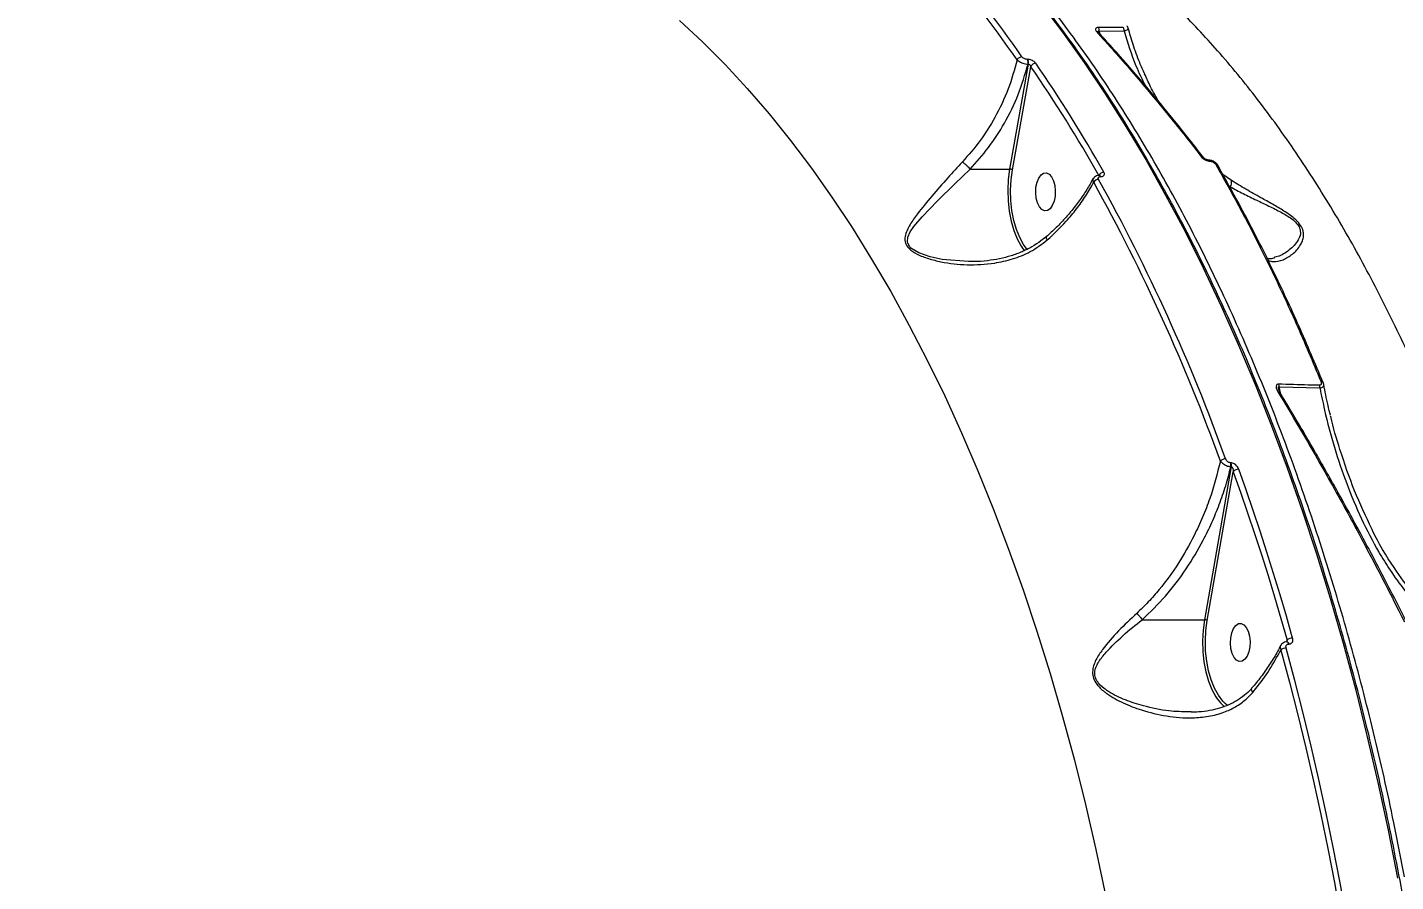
# Model space of a CAD drawing. Header units: millimetres. Extents: x -5238 to 5144, y -3542 to 5092.
# Drawn here: x 1656.8 to 1979.9, y 334.4 to 536.2 of the extents above; entities that cross this region are included whole.
import ezdxf

# ---------------------------------------------------------------- set-up
doc = ezdxf.new("R2010")
doc.units = ezdxf.units.MM
for name, color, linetype in [('DIKOM_ОБЪЕКТ', 7, 'Continuous'), ('DIKOM_РАЗМЕР_ЗОНА', 7, 'Continuous'), ('DIKOM_РАЗМЕР_ОБЪЕКТА', 7, 'Continuous')]:
    doc.layers.add(name, color=color, linetype=linetype)
doc.styles.add('style1', font='arial.ttf', dxfattribs={"width": 0.8})
doc.dimstyles.new('1-50', dxfattribs={"dimtxt": 300, "dimasz": 200, "dimexe": 100, "dimexo": 0, "dimgap": 100, "dimtad": 1, "dimtxsty": 'style1', "dimcen": 200, "dimclrd": 7, "dimclre": 7, "dimclrt": 7, "dimadec": 1, "dimazin": 2, "dimtfac": 1, "dimtmove": 0, "dimatfit": 2, "dimfxl": 0, "dimlwd": 25, "dimlwe": 18, "dimarcsym": 0})

# ---------------------------------------------------------------- blocks, each defined once
blk = doc.blocks.new('*D0')
at = {"layer": 'Defpoints', "color": 0, "transparency": 16777216}
for p in [(2469.51, 3229.24), (-4251.52, -643.28), (-419.57, -643.28)]:
    blk.add_point(p, dxfattribs=at)
at = {"layer": 'DIKOM_РАЗМЕР_ОБЪЕКТА', "color": 7, "lineweight": 18, "transparency": 16777216}
for p, q in [((2469.51, 3229.24), (-4351.52, 3229.24)), ((-419.57, -643.28), (-4351.52, -643.28))]:
    blk.add_line(p, q, dxfattribs=at)
at = {"layer": 'DIKOM_РАЗМЕР_ОБЪЕКТА', "color": 7, "lineweight": 25, "transparency": 16777216}
blk.add_line((-4251.52, 3029.24), (-4251.52, -443.28), dxfattribs=at)
at = {"layer": 'DIKOM_РАЗМЕР_ОБЪЕКТА', "color": 7, "transparency": 16777216}
for points in [[(-4284.86, 3029.24), (-4218.19, 3029.24), (-4251.52, 3229.24)], [(-4284.86, -443.28), (-4218.19, -443.28), (-4251.52, -643.28)]]:
    blk.add_solid(points, dxfattribs=at)
at = {"layer": 'DIKOM_РАЗМЕР_ОБЪЕКТА', "color": 7, "transparency": 16777216, "insert": (-4504.8, 1292.98), "char_height": 300, "attachment_point": 5, "rotation": 90, "style": 'style1'}
blk.add_mtext('3900', dxfattribs=at)
blk = doc.blocks.new('*D1')
at = {"layer": 'Defpoints', "color": 0, "transparency": 16777216}
for p in [(-4787.63, 5091.56), (3144.22, 5091.56), (-2554.16, -2403.28)]:
    blk.add_point(p, dxfattribs=at)
at = {"layer": 'DIKOM_РАЗМЕР_ЗОНА', "color": 7, "lineweight": 18, "transparency": 16777216}
for p, q in [((3144.22, 5091.56), (-4887.63, 5091.56)), ((-2554.16, -2403.28), (-4887.63, -2403.28))]:
    blk.add_line(p, q, dxfattribs=at)
at = {"layer": 'DIKOM_РАЗМЕР_ЗОНА', "color": 7, "lineweight": 25, "transparency": 16777216}
blk.add_line((-4787.63, -2203.28), (-4787.63, 4891.56), dxfattribs=at)
at = {"layer": 'DIKOM_РАЗМЕР_ЗОНА', "color": 7, "transparency": 16777216}
for points in [[(-4820.97, 4891.56), (-4754.3, 4891.56), (-4787.63, 5091.56)], [(-4820.97, -2203.28), (-4754.3, -2203.28), (-4787.63, -2403.28)]]:
    blk.add_solid(points, dxfattribs=at)
at = {"layer": 'DIKOM_РАЗМЕР_ЗОНА', "color": 7, "transparency": 16777216, "insert": (-5040.81, 1344.14), "char_height": 300, "attachment_point": 5, "rotation": 90, "style": 'style1'}
blk.add_mtext('7500', dxfattribs=at)
blk = doc.blocks.new('*D2')
at = {"layer": 'Defpoints', "color": 0, "transparency": 16777216}
for p in [(5144.22, 2720.02), (-4054.16, -903.28), (5144.22, -3441.88)]:
    blk.add_point(p, dxfattribs=at)
at = {"layer": 'DIKOM_РАЗМЕР_ЗОНА', "color": 7, "lineweight": 18, "transparency": 16777216}
for p, q in [((5144.22, 2720.02), (5144.22, -3541.88)), ((-4054.16, -903.28), (-4054.16, -3541.88))]:
    blk.add_line(p, q, dxfattribs=at)
at = {"layer": 'DIKOM_РАЗМЕР_ЗОНА', "color": 7, "lineweight": 25, "transparency": 16777216}
blk.add_line((-3854.16, -3441.88), (4944.22, -3441.88), dxfattribs=at)
at = {"layer": 'DIKOM_РАЗМЕР_ЗОНА', "color": 7, "transparency": 16777216}
for points in [[(-3854.16, -3408.54), (-3854.16, -3475.21), (-4054.16, -3441.88)], [(4944.22, -3408.54), (4944.22, -3475.21), (5144.22, -3441.88)]]:
    blk.add_solid(points, dxfattribs=at)
at = {"layer": 'DIKOM_РАЗМЕР_ЗОНА', "color": 7, "transparency": 16777216, "insert": (545.03, -3188.7), "char_height": 300, "attachment_point": 5, "style": 'style1'}
blk.add_mtext('9200', dxfattribs=at)
blk = doc.blocks.new('*D3')
at = {"layer": 'Defpoints', "color": 0, "transparency": 16777216}
for p in [(3889.93, 2956), (-2405.68, -161.05), (3889.93, -2949.28)]:
    blk.add_point(p, dxfattribs=at)
at = {"layer": 'DIKOM_РАЗМЕР_ОБЪЕКТА', "color": 7, "lineweight": 18, "transparency": 16777216}
for p, q in [((3889.93, 2956), (3889.93, -3049.28)), ((-2405.68, -161.05), (-2405.68, -3049.28))]:
    blk.add_line(p, q, dxfattribs=at)
at = {"layer": 'DIKOM_РАЗМЕР_ОБЪЕКТА', "color": 7, "lineweight": 25, "transparency": 16777216}
blk.add_line((-2205.68, -2949.28), (3689.93, -2949.28), dxfattribs=at)
at = {"layer": 'DIKOM_РАЗМЕР_ОБЪЕКТА', "color": 7, "transparency": 16777216}
for points in [[(-2205.68, -2915.95), (-2205.68, -2982.61), (-2405.68, -2949.28)], [(3689.93, -2915.95), (3689.93, -2982.61), (3889.93, -2949.28)]]:
    blk.add_solid(points, dxfattribs=at)
at = {"layer": 'DIKOM_РАЗМЕР_ОБЪЕКТА', "color": 7, "transparency": 16777216, "insert": (742.13, -2696.01), "char_height": 300, "attachment_point": 5, "style": 'style1'}
blk.add_mtext('6300', dxfattribs=at)

msp = doc.modelspace()

# ---------------------------------------------------------------- linework, layer by layer
at = {"layer": 'DIKOM_ОБЪЕКТ', "color": 7, "linetype": 'Continuous', "lineweight": 15}
for p, q in [((1909.925, 535.331), (1915.804, 535.364)), ((1910.093, 534.608), (1909.925, 535.331)), ((1893.162, 527.52), (1888.754, 502.718)), ((1889.426, 502.555), (1893.755, 526.908)), ((1892.982, 528.65), (1892.913, 528.65)), ((1893.094, 527.52), (1893.162, 527.52)), ((1879.422, 502.718), (1888.754, 502.718)), ((1909.953, 501.239), (1909.906, 501.239)), ((1910.253, 500.977), (1910.3, 500.977)), ((1941.151, 500.025), (1939.062, 501.478)), ((1940.556, 498.758), (1940.865, 498.541)), ((1891.767, 484.061), (1892.273, 483.393)), ((1951.353, 481.895), (1951.251, 481.869)), ((1952.409, 451.321), (1962.015, 451.027)), ((1952.81, 449.596), (1952.409, 451.321)), ((1941.019, 433.355), (1940.931, 433.355)), ((1941.086, 432.455), (1934.745, 396.301)), ((1935.417, 396.139), (1941.577, 431.26)), ((1940.998, 432.455), (1941.086, 432.455)), ((1920.036, 396.301), (1934.745, 396.301)), ((1954.275, 391.491), (1954.08, 391.046)), ((1954.241, 391.078), (1954.213, 391.078)), ((1954.666, 390.554), (1954.695, 390.554)), ((1940.224, 376.037), (1939.665, 376.506)), ((1931.656, 374.51), (1931.145, 374.534))]:
    msp.add_line(p, q, dxfattribs=at)
at = {"layer": 'DIKOM_ОБЪЕКТ', "color": 7, "linetype": 'Continuous', "lineweight": 15, "flags": 128}
for points in [[(1896.07, 541.884), (1901.265, 535.04), (1906.355, 527.906), (1911.337, 520.489), (1916.206, 512.794), (1920.957, 504.828), (1925.588, 496.598), (1930.094, 488.11), (1934.47, 479.372), (1938.715, 470.391), (1942.823, 461.175), (1946.792, 451.731), (1950.618, 442.067), (1954.299, 432.192), (1957.83, 422.114), (1961.208, 411.841), (1964.432, 401.382), (1967.499, 390.746), (1970.405, 379.941), (1973.148, 368.978), (1975.726, 357.864), (1978.137, 346.61), (1980.379, 335.224)], [(1810.802, 537.839), (1816.212, 532.799), (1821.541, 527.441), (1826.783, 521.77), (1831.934, 515.791), (1836.988, 509.51), (1841.941, 502.932), (1846.789, 496.064), (1851.527, 488.913), (1856.15, 481.484), (1860.654, 473.784), (1865.035, 465.822), (1869.289, 457.604), (1873.412, 449.138), (1877.4, 440.432), (1881.25, 431.493), (1884.957, 422.331), (1888.519, 412.953), (1891.931, 403.369), (1895.192, 393.588), (1898.297, 383.618), (1901.245, 373.468), (1904.031, 363.149), (1906.654, 352.669), (1909.112, 342.04), (1911.401, 331.269)], [(1879.043, 480.881), (1872.836, 481.397), (1870.011, 482), (1867.276, 482.945), (1865.44, 484.091), (1865.149, 484.394), (1864.67, 485.252), (1864.61, 485.516), (1864.702, 486.648), (1865.278, 487.913), (1866.134, 489.157), (1868.118, 491.477), (1871.719, 495.198), (1875.806, 499.236), (1879.419, 502.718), (1879.42, 502.719), (1879.42, 502.719)], [(1888.754, 502.718), (1888.428, 500.276), (1888.297, 497.766), (1888.365, 495.246), (1888.63, 492.776), (1889.086, 490.413), (1889.722, 488.213), (1890.523, 486.227), (1891.471, 484.501), (1891.767, 484.061)], [(1892.909, 483.732), (1892.061, 484.891), (1891.142, 486.565), (1890.365, 488.491), (1889.748, 490.624), (1889.306, 492.915), (1889.049, 495.31), (1888.983, 497.753), (1889.11, 500.187), (1889.426, 502.555)], [(1895.214, 499.616), (1895.622, 500.623), (1896.159, 501.366), (1896.783, 501.785), (1897.442, 501.845), (1898.083, 501.544), (1898.654, 500.903), (1899.109, 499.976), (1899.412, 498.838), (1899.537, 497.58), (1899.474, 496.305), (1899.229, 495.116), (1898.821, 494.109), (1898.284, 493.366), (1897.66, 492.947), (1897.001, 492.886), (1896.36, 493.188), (1895.789, 493.829), (1895.334, 494.756), (1895.031, 495.894), (1894.906, 497.152), (1894.969, 498.427), (1895.214, 499.616)], [(1952.097, 450.135), (1952.226, 450.151), (1952.34, 450.148), (1952.434, 450.127), (1952.507, 450.088), (1952.555, 450.033)], [(1941.577, 431.26), (1943.289, 426.443), (1944.965, 421.58), (1946.606, 416.672), (1948.212, 411.72), (1949.782, 406.725), (1951.316, 401.688), (1952.814, 396.61), (1954.275, 391.491)], [(1955.584, 391.97), (1954.12, 397.1), (1952.619, 402.191), (1951.081, 407.24), (1949.507, 412.247), (1947.897, 417.211), (1946.252, 422.13), (1944.572, 427.005), (1942.856, 431.833)], [(1934.745, 396.301), (1934.418, 393.858), (1934.288, 391.348), (1934.356, 388.828), (1934.621, 386.358), (1935.076, 383.996), (1935.712, 381.795), (1936.514, 379.809), (1937.462, 378.084), (1937.757, 377.643)], [(1939.665, 376.506), (1939.091, 377.093), (1938.051, 378.475), (1937.132, 380.148), (1936.355, 382.074), (1935.738, 384.208), (1935.296, 386.499), (1935.039, 388.894), (1934.974, 391.337), (1935.101, 393.771), (1935.417, 396.139)], [(1941.205, 393.198), (1941.613, 394.205), (1942.15, 394.948), (1942.773, 395.367), (1943.432, 395.428), (1944.073, 395.126), (1944.645, 394.485), (1945.1, 393.558), (1945.402, 392.42), (1945.527, 391.162), (1945.464, 389.887), (1945.219, 388.698), (1944.811, 387.691), (1944.274, 386.948), (1943.651, 386.529), (1942.992, 386.468), (1942.35, 386.77), (1941.779, 387.411), (1941.324, 388.338), (1941.022, 389.476), (1940.897, 390.734), (1940.96, 392.009), (1941.205, 393.198)], [(1952.78, 389.143), (1954.836, 381.521), (1956.81, 373.819), (1958.703, 366.04), (1960.513, 358.187), (1962.239, 350.263), (1963.881, 342.273), (1965.439, 334.218), (1966.911, 326.104)], [(1968.218, 326.403), (1966.742, 334.535), (1965.181, 342.607), (1963.535, 350.616), (1961.805, 358.557), (1959.991, 366.427), (1958.094, 374.223), (1956.116, 381.943), (1954.056, 389.581)], [(1937.757, 377.643), (1938.534, 376.659), (1939.475, 375.75)]]:
    msp.add_lwpolyline(points, dxfattribs=at)
at = {"layer": 'DIKOM_ОБЪЕКТ', "color": 7, "linetype": 'Continuous', "lineweight": 15}
for centre, radius, start, end in [((1689.399, 390.491), 245.278, 34.45523, 49.01533), ((1688.709, 390.052), 244.735, 34.45513, 49.01533), ((1909.401, 534.634), 0.514, 42.53227, 100.30219), ((1908.403, 535.407), 1.523, 357.134, 29.98083), ((1914.265, 535.415), 1.54, 358.09381, 30.66544), ((1891.705, 527.931), 1.33, 92.50261, 154.04506), ((1891.515, 527.847), 1.613, 348.29114, 29.86538), ((1891.584, 527.847), 1.612, 348.28335, 29.87316), ((1894.973, 526.385), 1.326, 92.31388, 156.76485), ((1611.611, 332.511), 342.63, 29.5036, 34.5668), ((1612.116, 332.856), 343.432, 29.50362, 34.56704), ((1934.196, 505.12), 0.479, 42.76464, 104.99555), ((1935.657, 504.495), 0.371, 17.33684, 79.52941), ((1888.77, 501.315), 1.404, 62.09265, 90.6205), ((1911.053, 500.577), 1.413, 91.61887, 151.60278), ((1909.858, 500.814), 0.427, 22.37369, 83.64796), ((1909.907, 500.816), 0.425, 22.28284, 84.52477), ((1937.502, 503.243), 0.585, 34.86515, 97.10444), ((1937.599, 503.363), 0.439, 357.37333, 29.30828), ((1909.819, 498.861), 1.437, 91.82501, 148.3686), ((1511.84, 279.587), 453.682, 19.8695, 29.01141), ((1512.136, 279.781), 454.69, 19.86953, 29.01136), ((1938.968, 499.676), 2.211, 329.12592, 9.08595), ((1962.331, 452.083), 0.546, 32.9965, 99.22512), ((1950.642, 451.421), 1.77, 356.77199, 17.68377), ((1960.224, 451.084), 1.792, 358.17016, 18.83251), ((1939.777, 432.569), 1.752, 90.60452, 136.09714), ((1939.216, 432.775), 1.81, 349.82629, 18.67783), ((1939.305, 432.775), 1.81, 349.82629, 18.67783), ((1942.862, 430.108), 1.726, 90.19091, 138.11305), ((1934.76, 394.883), 1.418, 62.4004, 90.62927), ((1954.072, 390.499), 0.597, 5.2804, 76.09136), ((1954.106, 390.502), 0.591, 5.04756, 77.39982), ((1955.574, 389.967), 2.002, 89.7075, 130.45041), ((1954.059, 387.496), 2.085, 90.09569, 127.83764)]:
    msp.add_arc(centre, radius, start, end, dxfattribs=at)
for points, knots in [([(1928.98, 662.216), (1929.225, 662.278), (1932.35, 663.066), (1938.952, 663.54), (1948.892, 663.555), (1959.597, 662.292), (1970.956, 659.882), (1982.744, 656.334), (1994.903, 651.701), (2007.379, 646.039), (2020.374, 639.257), (2033.864, 631.331), (2047.813, 622.26), (2061.916, 612.245), (2076.118, 601.343), (2090.368, 589.627), (2104.898, 576.907), (2119.667, 563.185), (2134.63, 548.485), (2148.829, 533.78), (2162.223, 519.246), (2174.793, 505.033), (2187.318, 490.295), (2199.762, 475.065), (2211.991, 459.508), (2223.947, 443.703), (2234.405, 429.384), (2240.844, 420.224), (2243.466, 416.494)], [0, 0, 0, 0, 0.0035461, 0.0451912, 0.0868043, 0.129626, 0.1724826, 0.2153046, 0.2569179, 0.2985632, 0.3401766, 0.3829987, 0.4258557, 0.4686776, 0.5102912, 0.5519366, 0.5935499, 0.636372, 0.6792288, 0.722051, 0.758268, 0.7945271, 0.8307861, 0.867389, 0.9039916, 0.9396728, 0.9754346, 1, 1, 1, 1]), ([(2243.963, 416.868), (2243.07, 418.152), (2239.974, 422.608), (2234.59, 430.143), (2227.83, 439.453), (2221.016, 448.627), (2214.169, 457.652), (2207.287, 466.528), (2200.368, 475.26), (2193.41, 483.851), (2186.41, 492.303), (2179.366, 500.619), (2172.277, 508.801), (2165.141, 516.851), (2157.954, 524.772), (2150.723, 532.556), (2143.473, 540.179), (2136.232, 547.608), (2129.021, 554.821), (2121.842, 561.817), (2114.694, 568.598), (2107.573, 575.168), (2100.477, 581.529), (2093.403, 587.683), (2086.351, 593.632), (2079.318, 599.377), (2072.302, 604.919), (2065.304, 610.257), (2058.341, 615.378), (2051.443, 620.259), (2044.634, 624.883), (2037.922, 629.244), (2031.303, 633.345), (2024.775, 637.189), (2018.335, 640.777), (2011.981, 644.11), (2005.712, 647.19), (1999.526, 650.016), (1993.421, 652.59), (1987.395, 654.91), (1981.462, 656.972), (1975.641, 658.769), (1969.957, 660.29), (1964.421, 661.534), (1959.031, 662.501), (1953.785, 663.191), (1948.682, 663.607), (1943.721, 663.747), (1938.895, 663.619), (1934.225, 663.188), (1931.015, 662.768), (1929.407, 662.413), (1929.261, 662.381)], [0, 0, 0, 0, 0.0084251, 0.0292333, 0.0500477, 0.0707635, 0.0913836, 0.1119317, 0.1324313, 0.1529057, 0.1733786, 0.1938685, 0.2143959, 0.2349841, 0.2556564, 0.2764361, 0.2972622, 0.3180169, 0.338669, 0.3592425, 0.3797608, 0.4002475, 0.4207261, 0.4412174, 0.4617397, 0.4823162, 0.5029702, 0.5237254, 0.5445648, 0.565375, 0.5860702, 0.6066809, 0.6272298, 0.647741, 0.6682376, 0.6887428, 0.7092723, 0.7298495, 0.7504969, 0.7712378, 0.7920825, 0.8129239, 0.8336672, 0.8543149, 0.8748886, 0.8954098, 0.9158997, 0.9363787, 0.9568671, 0.9773792, 0.9979349, 1, 1, 1, 1]), ([(1994.027, 191.949), (1994.02, 193.97), (1993.999, 199.829), (1993.841, 209.524), (1993.499, 221.023), (1992.992, 232.499), (1992.324, 243.944), (1991.494, 255.349), (1990.503, 266.706), (1989.352, 278.006), (1988.041, 289.241), (1986.572, 300.401), (1984.946, 311.48), (1983.164, 322.468), (1981.227, 333.357), (1979.136, 344.139), (1976.894, 354.806), (1974.502, 365.35), (1971.962, 375.763), (1969.275, 386.038), (1966.444, 396.165), (1963.47, 406.139), (1960.357, 415.951), (1957.105, 425.594), (1953.718, 435.061), (1950.199, 444.345), (1946.549, 453.438), (1942.771, 462.334), (1938.869, 471.026), (1934.845, 479.508), (1930.702, 487.773), (1926.443, 495.815), (1922.072, 503.628), (1917.591, 511.206), (1913.004, 518.544), (1908.314, 525.635), (1903.525, 532.474), (1898.641, 539.057), (1893.664, 545.378), (1888.599, 551.432), (1883.45, 557.215), (1878.22, 562.722), (1872.913, 567.95), (1867.533, 572.893), (1862.085, 577.549), (1856.573, 581.913), (1851, 585.983), (1845.37, 589.754), (1839.69, 593.228), (1833.961, 596.382), (1829.276, 598.751), (1826.489, 599.956), (1825.64, 600.323)], [0, 0, 0, 0, 0.0107474, 0.0311662, 0.0515854, 0.0720045, 0.0924238, 0.1128431, 0.1332627, 0.1536823, 0.1741021, 0.1945222, 0.2149424, 0.235363, 0.2557837, 0.2762049, 0.2966264, 0.3170482, 0.3374704, 0.3578932, 0.3783163, 0.3987397, 0.4191639, 0.4395884, 0.4600136, 0.4804391, 0.5008653, 0.5212924, 0.5417199, 0.5621478, 0.5825765, 0.6030056, 0.6234354, 0.6438659, 0.6642964, 0.6847274, 0.7051589, 0.7255903, 0.7460215, 0.7664524, 0.7868828, 0.8073123, 0.8277406, 0.8481671, 0.8685915, 0.8890133, 0.9094319, 0.9298468, 0.9502573, 0.9706631, 0.9910633, 1, 1, 1, 1]), ([(1982.033, 335.539), (1981.2, 339.822), (1978.954, 351.362), (1974.784, 369.771), (1969.388, 390.566), (1963.343, 410.939), (1956.652, 430.807), (1949.321, 450.085), (1941.512, 468.351), (1933.262, 485.564), (1924.62, 501.709), (1915.444, 517.051), (1905.742, 531.498), (1895.538, 544.979), (1885.055, 557.195), (1874.337, 568.138), (1863.428, 577.812), (1852.157, 586.419), (1840.528, 593.71), (1832.173, 598.326), (1827.701, 600.092), (1827.262, 600.265)], [0, 0, 0, 0, 0.0329057, 0.0886478, 0.1444328, 0.200175, 0.2575363, 0.3149439, 0.3723054, 0.4280473, 0.4838323, 0.5395744, 0.5969356, 0.6543438, 0.7117048, 0.7674462, 0.8232306, 0.8789721, 0.9363325, 0.9937398, 1, 1, 1, 1]), ([(1877.788, 595.855), (1878.869, 596.36), (1882.187, 597.909), (1888.432, 599.432), (1896.43, 600.52), (1905.118, 600.586), (1914.451, 599.656), (1924.428, 597.69), (1935.053, 594.669), (1946.316, 590.554), (1958.253, 585.296), (1970.699, 578.941), (1983.348, 571.651), (1996.073, 563.547), (2008.803, 554.733), (2021.887, 544.975), (2035.293, 534.268), (2048.975, 522.626), (2062.549, 510.38), (2075.964, 497.606), (2089.177, 484.384), (2102.481, 470.428), (2115.828, 455.744), (2129.193, 440.405), (2137.966, 429.752), (2142.35, 424.428)], [0, 0, 0, 0, 0.0209045, 0.0641637, 0.1074556, 0.1507143, 0.1952215, 0.2397647, 0.2842717, 0.3303885, 0.3765055, 0.4232847, 0.4700641, 0.5140002, 0.5579708, 0.6019074, 0.6471239, 0.6923774, 0.7375949, 0.7807363, 0.8239091, 0.8670507, 0.911356, 0.9556947, 1, 1, 1, 1]), ([(2009.958, 383.431), (2008.396, 388.985), (2005.274, 400.092), (2000.049, 416.18), (1994.431, 431.806), (1988.179, 447.412), (1981.282, 462.84), (1973.709, 477.952), (1965.629, 492.336), (1957.044, 505.902), (1947.968, 518.578), (1938.694, 529.959), (1929.272, 540.067), (1919.749, 548.944), (1909.869, 556.875), (1899.63, 563.667), (1891.707, 568.225), (1887.183, 570.106), (1886.246, 570.496)], [0, 0, 0, 0, 0.0603084, 0.1206169, 0.1815257, 0.2424342, 0.3097678, 0.3771529, 0.4444855, 0.5138028, 0.5831775, 0.6524938, 0.7177087, 0.7829726, 0.8481869, 0.9152831, 0.9824338, 1, 1, 1, 1]), ([(1916.744, 536.047), (1916.699, 536.179), (1916.635, 536.367), (1916.508, 536.514), (1916.47, 536.559)], [0, 0, 0, 0, 0.6984642, 1, 1, 1, 1]), ([(1909.723, 536.169), (1909.605, 536.162), (1909.371, 536.149), (1909.13, 536.03), (1909.005, 535.851), (1909.005, 535.616), (1909.116, 535.369), (1909.253, 535.206), (1909.309, 535.139)], [0, 0, 0, 0, 0.1643574, 0.3291619, 0.4897487, 0.6615993, 0.8613868, 1, 1, 1, 1]), ([(1909.309, 535.139), (1909.654, 534.76), (1911.383, 532.863), (1915.868, 527.84), (1922.731, 519.819), (1929.247, 511.789), (1933.009, 506.95), (1934.072, 505.582)], [0, 0, 0, 0, 0.0413716, 0.2068699, 0.5381495, 0.8694302, 1, 1, 1, 1]), ([(1909.72, 535.024), (1909.719, 535.026), (1909.699, 535.09), (1909.691, 535.18), (1909.701, 535.276), (1909.722, 535.327), (1909.754, 535.358), (1909.802, 535.37), (1909.861, 535.361), (1909.903, 535.342), (1909.925, 535.331)], [0, 0, 0, 0, 0.009989, 0.3223876, 0.4670429, 0.559159, 0.6668595, 0.7684041, 0.8781144, 1, 1, 1, 1]), ([(1909.774, 534.992), (1909.762, 535.004), (1909.716, 535.049), (1909.699, 535.086), (1909.703, 535.076), (1909.704, 535.074)], [0, 0, 0, 0, 0.2140135, 0.8408256, 1, 1, 1, 1]), ([(1915.59, 536.201), (1915.004, 536.192), (1913.048, 536.165), (1911.092, 536.167), (1909.723, 536.169)], [0, 0, 0, 0, 0.2996273, 1, 1, 1, 1]), ([(1934.543, 505.428), (1932.896, 507.547), (1929.296, 512.177), (1923.697, 519.038), (1917.767, 526.029), (1913.122, 531.334), (1910.447, 534.226), (1909.764, 534.965)], [0, 0, 0, 0, 0.2021164, 0.4418236, 0.6805674, 0.9184117, 1, 1, 1, 1]), ([(1915.804, 535.364), (1915.979, 535.405), (1916.328, 535.487), (1916.649, 535.687), (1916.788, 535.878), (1916.739, 535.995), (1916.723, 536.033)], [0, 0, 0, 0, 0.2869377, 0.5740137, 0.8590939, 1, 1, 1, 1]), ([(1915.804, 535.364), (1916.635, 532.57), (1917.973, 528.068), (1920.038, 523.95), (1920.821, 522.387)], [0, 0, 0, 0, 0.6205099, 1, 1, 1, 1]), ([(1920.658, 525.157), (1920.254, 526.06), (1919.232, 528.34), (1917.916, 531.975), (1917.121, 534.744), (1916.748, 536.041)], [0, 0, 0, 0, 0.2584388, 0.6525974, 1, 1, 1, 1]), ([(1890.51, 528.513), (1889.876, 526.212), (1888.59, 521.544), (1885.521, 515.146), (1881.879, 509.327), (1879.038, 506.08), (1877.6, 504.437)], [0, 0, 0, 0, 0.2625656, 0.5326653, 0.7636481, 1, 1, 1, 1]), ([(1879.422, 502.718), (1880.908, 504.383), (1883.917, 507.751), (1887.733, 513.7), (1891.006, 520.318), (1892.392, 525.097), (1893.094, 527.52)], [0, 0, 0, 0, 0.2328915, 0.4712974, 0.7319725, 1, 1, 1, 1]), ([(1890.51, 528.513), (1890.603, 528.431), (1890.811, 528.246), (1891.294, 527.976), (1891.887, 527.74), (1892.52, 527.571), (1892.902, 527.537), (1893.094, 527.52)], [0, 0, 0, 0, 0.170042, 0.3807999, 0.5867088, 0.7931203, 1, 1, 1, 1]), ([(1892.913, 528.65), (1892.817, 528.656), (1892.624, 528.669), (1892.31, 528.767), (1892.019, 528.913), (1891.787, 529.085), (1891.691, 529.206), (1891.647, 529.26)], [0, 0, 0, 0, 0.2039639, 0.4080341, 0.6135285, 0.8265677, 1, 1, 1, 1]), ([(1894.919, 527.71), (1894.853, 527.793), (1894.703, 527.981), (1894.345, 528.247), (1893.899, 528.47), (1893.421, 528.621), (1893.128, 528.64), (1892.982, 528.65)], [0, 0, 0, 0, 0.174181, 0.3896021, 0.5958074, 0.7978485, 1, 1, 1, 1]), ([(1893.162, 527.52), (1893.202, 527.515), (1893.251, 527.51), (1893.351, 527.471), (1893.464, 527.398), (1893.598, 527.251), (1893.699, 527.081), (1893.737, 526.962), (1893.755, 526.908)], [0, 0, 0, 0, 0.144592, 0.1755767, 0.3626073, 0.57105, 0.8047425, 1, 1, 1, 1]), ([(1924.047, 518.562), (1923.351, 519.752), (1922.096, 521.899), (1921.083, 524.203), (1920.632, 525.229)], [0, 0, 0, 0, 0.554601, 1, 1, 1, 1]), ([(1877.6, 504.437), (1876.432, 503.173), (1873.886, 500.417), (1870.301, 496.284), (1867.318, 492.659), (1865.437, 490.015), (1864.468, 488.246), (1863.995, 486.9), (1863.958, 485.55), (1864.439, 484.564), (1865.371, 483.546), (1866.977, 482.514), (1869.596, 481.525), (1873.551, 480.544), (1878.796, 479.979), (1884.516, 480.291), (1889.498, 481.428), (1893.812, 483.103), (1896.328, 484.999), (1897.636, 485.984)], [0, 0, 0, 0, 0.0790191, 0.172179, 0.268059, 0.3287288, 0.3610575, 0.3938989, 0.4223311, 0.451318, 0.459943, 0.4989923, 0.5446044, 0.5914339, 0.6876186, 0.7865799, 0.8546768, 0.9244451, 1, 1, 1, 1]), ([(1877.6, 504.437), (1877.648, 504.4), (1877.787, 504.293), (1878.095, 504.036), (1878.532, 503.64), (1879.023, 503.158), (1879.288, 502.865), (1879.42, 502.719)], [0, 0, 0, 0, 0.0873187, 0.2536137, 0.5024242, 0.7512252, 1, 1, 1, 1]), ([(1934.072, 505.582), (1934.191, 505.451), (1934.429, 505.191), (1934.95, 504.874), (1935.503, 504.658), (1935.853, 504.622), (1936.011, 504.606)], [0, 0, 0, 0, 0.259164, 0.5177029, 0.7811972, 1, 1, 1, 1]), ([(1935.726, 504.86), (1935.681, 504.863), (1935.586, 504.869), (1935.381, 504.917), (1935.129, 505.01), (1934.864, 505.157), (1934.666, 505.31), (1934.565, 505.418), (1934.548, 505.444), (1934.547, 505.445)], [0, 0, 0, 0, 0.1175106, 0.2490365, 0.4263508, 0.6361994, 0.8346939, 0.9928234, 1, 1, 1, 1]), ([(1937.97, 503.572), (1937.953, 503.61), (1937.854, 503.828), (1937.492, 504.185), (1936.865, 504.598), (1936.218, 504.846), (1935.836, 504.833), (1935.732, 504.83)], [0, 0, 0, 0, 0.0477979, 0.280055, 0.5662972, 0.8808708, 1, 1, 1, 1]), ([(1936.011, 504.606), (1936.054, 504.603), (1936.226, 504.592), (1936.549, 504.508), (1936.924, 504.325), (1937.241, 504.089), (1937.366, 503.913), (1937.429, 503.824)], [0, 0, 0, 0, 0.0798523, 0.3181409, 0.5556119, 0.7774032, 1, 1, 1, 1]), ([(1879.42, 502.719), (1879.42, 502.719), (1879.421, 502.719), (1879.421, 502.718), (1879.422, 502.718), (1879.422, 502.718)], [0, 0, 0, 0, 0.3884985, 0.9010014, 1, 1, 1, 1]), ([(1909.906, 501.238), (1909.906, 501.238), (1909.687, 501.257), (1909.285, 501.165), (1908.782, 500.892), (1908.593, 500.6), (1908.505, 500.464)], [0, 0, 0, 0, 0.0004232, 0.3882748, 0.7151435, 1, 1, 1, 1]), ([(1909.774, 500.298), (1909.74, 500.374), (1909.674, 500.526), (1909.708, 500.73), (1909.839, 500.883), (1910.035, 500.965), (1910.191, 500.973), (1910.253, 500.977)], [0, 0, 0, 0, 0.2143292, 0.4284128, 0.6429035, 0.8576801, 1, 1, 1, 1]), ([(1910.034, 501.246), (1910.032, 501.244), (1910.028, 501.241), (1909.971, 501.241), (1909.949, 501.24)], [0, 0, 0, 0, 0.6169137, 1, 1, 1, 1]), ([(1910.3, 500.977), (1910.392, 500.982), (1910.624, 500.994), (1910.917, 501.116), (1911.114, 501.345), (1911.164, 501.649), (1911.064, 501.876), (1911.013, 501.99)], [0, 0, 0, 0, 0.1407885, 0.3553317, 0.5700482, 0.784968, 1, 1, 1, 1]), ([(1937.429, 503.824), (1939.645, 499.866), (1944.075, 491.948), (1950.399, 479.365), (1956.501, 466.318), (1960.329, 457.187), (1962.243, 452.621)], [0, 0, 0, 0, 0.2491206, 0.4982427, 0.7491213, 1, 1, 1, 1]), ([(1962.806, 452.209), (1960.91, 456.737), (1957.116, 465.792), (1951.043, 478.796), (1944.718, 491.398), (1940.265, 499.361), (1938.038, 503.343)], [0, 0, 0, 0, 0.249121, 0.498242, 0.7491208, 1, 1, 1, 1]), ([(1908.424, 500.47), (1908.207, 500.048), (1907.535, 498.737), (1906.131, 496.548), (1904.24, 493.928), (1902.1, 491.368), (1899.83, 488.949), (1898.183, 487.448), (1897.396, 486.73)], [0, 0, 0, 0, 0.0879374, 0.2727357, 0.4583601, 0.6443455, 0.8300243, 1, 1, 1, 1]), ([(1897.636, 485.984), (1899.173, 487.431), (1901.678, 489.787), (1904.595, 493.329), (1906.806, 496.412), (1907.992, 498.535), (1908.596, 499.615)], [0, 0, 0, 0, 0.3422193, 0.5572641, 0.7746023, 1, 1, 1, 1]), ([(1908.483, 500.433), (1908.483, 500.433), (1908.394, 500.332), (1908.407, 500.056), (1908.533, 499.762), (1908.596, 499.615)], [0, 0, 0, 0, 0.0008882, 0.5002585, 1, 1, 1, 1]), ([(1940.865, 498.541), (1941.863, 498.012), (1943.869, 496.95), (1946.939, 495.461), (1949.971, 494.014), (1952.798, 492.611), (1955.116, 491.241), (1956.616, 489.913), (1957.387, 488.652), (1957.492, 487.27), (1956.941, 485.905), (1955.975, 484.64), (1954.346, 483.235), (1952.775, 482.207), (1951.582, 481.945), (1951.353, 481.895)], [0, 0, 0, 0, 0.0927243, 0.186311, 0.2674104, 0.3497307, 0.4230806, 0.4661395, 0.5090855, 0.5641872, 0.6376083, 0.7172473, 0.7970035, 0.9610093, 1, 1, 1, 1]), ([(1949.796, 481.113), (1950.204, 481.005), (1951.402, 480.687), (1953.36, 481.236), (1955.603, 482.519), (1957.165, 484.198), (1957.944, 485.786), (1958.228, 486.967), (1958.114, 488.305), (1957.342, 489.759), (1955.811, 491.308), (1953.54, 492.866), (1950.832, 494.438), (1947.793, 496.124), (1944.495, 497.967), (1942.271, 499.336), (1941.151, 500.025)], [0, 0, 0, 0, 0.0612784, 0.1804058, 0.302714, 0.4275016, 0.4720041, 0.5170679, 0.5665484, 0.6072748, 0.6480577, 0.7083687, 0.769933, 0.8328557, 0.9158425, 1, 1, 1, 1]), ([(1897.347, 486.786), (1896.944, 486.437), (1895.905, 485.537), (1894.003, 484.336), (1891.662, 483.149), (1889.1, 482.196), (1886.357, 481.499), (1883.41, 481.048), (1880.955, 480.841), (1879.466, 480.888), (1879.047, 480.901)], [0, 0, 0, 0, 0.0812372, 0.209081, 0.3436552, 0.4836239, 0.6272524, 0.7747756, 0.9366276, 1, 1, 1, 1]), ([(1897.421, 486.702), (1897.399, 486.669), (1897.35, 486.596), (1897.441, 486.339), (1897.559, 486.113), (1897.62, 486.01), (1897.636, 485.984)], [0, 0, 0, 0, 0.323568, 0.7211012, 0.9288099, 1, 1, 1, 1]), ([(1951.348, 481.796), (1951.281, 481.767), (1950.821, 481.566), (1950.24, 481.478), (1949.713, 481.545), (1949.569, 481.563)], [0, 0, 0, 0, 0.1104373, 0.7570676, 1, 1, 1, 1]), ([(1879.39, 480.879), (1879.333, 480.872), (1879.218, 480.859), (1879.102, 480.874), (1879.043, 480.881)], [0, 0, 0, 0, 0.4864902, 1, 1, 1, 1]), ([(1962.243, 452.621), (1962.289, 452.485), (1962.371, 452.246), (1962.353, 451.953), (1962.254, 451.775), (1962.108, 451.676), (1961.982, 451.667), (1961.92, 451.662)], [0, 0, 0, 0, 0.3196552, 0.5618748, 0.7279765, 0.864026, 1, 1, 1, 1]), ([(1952.328, 451.958), (1952.236, 451.955), (1952.05, 451.948), (1951.847, 451.827), (1951.704, 451.614), (1951.655, 451.238), (1951.781, 450.713), (1951.994, 450.324), (1952.097, 450.135)], [0, 0, 0, 0, 0.1098955, 0.2200589, 0.3257427, 0.492539, 0.7536964, 1, 1, 1, 1]), ([(1952.097, 450.135), (1952.409, 449.619), (1953.969, 447.039), (1958.001, 440.265), (1964.111, 429.633), (1972.596, 414.234), (1978.443, 402.777), (1981.988, 395.83)], [0, 0, 0, 0, 0.0299902, 0.1499524, 0.3900721, 0.6301908, 1, 1, 1, 1]), ([(1952.311, 450.588), (1952.287, 450.684), (1952.238, 450.876), (1952.215, 451.115), (1952.235, 451.267), (1952.268, 451.326), (1952.293, 451.343), (1952.32, 451.351), (1952.358, 451.349), (1952.39, 451.331), (1952.409, 451.321)], [0, 0, 0, 0, 0.3048886, 0.6111504, 0.7585282, 0.8094965, 0.8611486, 0.8755904, 0.9261721, 1, 1, 1, 1]), ([(1952.568, 450.038), (1952.535, 450.084), (1952.417, 450.248), (1952.335, 450.462), (1952.31, 450.57), (1952.304, 450.598)], [0, 0, 0, 0, 0.2249587, 0.8006819, 1, 1, 1, 1]), ([(1961.92, 451.662), (1961.334, 451.672), (1958.405, 451.723), (1955.207, 451.828), (1952.597, 451.946), (1952.328, 451.958)], [0, 0, 0, 0, 0.1831655, 0.9158862, 1, 1, 1, 1]), ([(1982.456, 395.799), (1981.192, 398.314), (1978.264, 404.143), (1973.555, 413.117), (1968.348, 422.752), (1963.035, 432.241), (1957.773, 441.357), (1954.244, 447.217), (1952.55, 450.03)], [0, 0, 0, 0, 0.1330768, 0.3084075, 0.4840308, 0.6601373, 0.836917, 1, 1, 1, 1]), ([(1962.015, 451.027), (1962.175, 451.057), (1962.495, 451.118), (1962.806, 451.334), (1962.965, 451.594), (1962.936, 451.79), (1962.923, 451.879)], [0, 0, 0, 0, 0.2573912, 0.5146075, 0.7771038, 1, 1, 1, 1]), ([(1962.015, 451.027), (1962.373, 449.287), (1963.345, 444.564), (1965.376, 436.983), (1968.262, 428.386), (1971.749, 420.09), (1975.261, 413.329), (1978.715, 407.733), (1981.961, 403.193), (1985.767, 398.786), (1989.146, 395.625), (1991.285, 394.048), (1991.91, 393.587)], [0, 0, 0, 0, 0.0783342, 0.2125918, 0.3472663, 0.4817927, 0.6158494, 0.6916662, 0.7820711, 0.8726184, 0.9628122, 1, 1, 1, 1]), ([(1962.921, 451.889), (1962.905, 452.004), (1962.881, 452.174), (1962.8, 452.326), (1962.774, 452.375)], [0, 0, 0, 0, 0.6823423, 1, 1, 1, 1]), ([(1964.534, 444.584), (1964.332, 445.356), (1963.703, 447.759), (1963.235, 450.212), (1962.917, 451.878)], [0, 0, 0, 0, 0.3209014, 1, 1, 1, 1]), ([(1974.293, 417.766), (1972.882, 420.729), (1970.003, 426.78), (1966.96, 435.748), (1965.148, 441.699), (1964.549, 444.395), (1964.536, 444.45)], [0, 0, 0, 0, 0.348564, 0.7118752, 0.9941518, 1, 1, 1, 1]), ([(1938.514, 433.784), (1937.769, 430.819), (1936.642, 426.338), (1934.358, 420.496), (1931.977, 415.32), (1928.676, 409.503), (1924.918, 404.336), (1921.54, 400.471), (1919.681, 398.693), (1918.752, 397.804)], [0, 0, 0, 0, 0.2227152, 0.3367334, 0.4507476, 0.6310035, 0.8132763, 0.9066451, 1, 1, 1, 1]), ([(1938.514, 433.784), (1938.532, 433.758), (1938.654, 433.584), (1938.948, 433.282), (1939.448, 432.933), (1939.969, 432.679), (1940.501, 432.504), (1940.831, 432.472), (1940.998, 432.455)], [0, 0, 0, 0, 0.0391562, 0.2683458, 0.4664253, 0.6436438, 0.8199531, 1, 1, 1, 1]), ([(1940.931, 433.355), (1940.847, 433.363), (1940.68, 433.379), (1940.419, 433.501), (1940.171, 433.687), (1939.942, 433.946), (1939.816, 434.17), (1939.766, 434.301), (1939.758, 434.321)], [0, 0, 0, 0, 0.1673365, 0.3344922, 0.509172, 0.7131168, 0.9577594, 1, 1, 1, 1]), ([(1942.856, 431.833), (1942.846, 431.862), (1942.768, 432.068), (1942.568, 432.424), (1942.202, 432.835), (1941.812, 433.125), (1941.407, 433.317), (1941.149, 433.342), (1941.019, 433.355)], [0, 0, 0, 0, 0.0392292, 0.2872254, 0.495184, 0.6710096, 0.8353089, 1, 1, 1, 1]), ([(1920.033, 396.302), (1921.92, 398.109), (1925.742, 401.77), (1930.524, 408.178), (1934.047, 414.088), (1936.536, 419.216), (1938.31, 423.531), (1939.835, 427.949), (1940.61, 430.953), (1940.998, 432.455)], [0, 0, 0, 0, 0.1852054, 0.3752204, 0.5580255, 0.6672716, 0.7765214, 0.8882588, 1, 1, 1, 1]), ([(1941.086, 432.455), (1941.109, 432.452), (1941.153, 432.447), (1941.241, 432.389), (1941.343, 432.258), (1941.445, 432.03), (1941.531, 431.711), (1941.567, 431.443), (1941.576, 431.282), (1941.577, 431.26)], [0, 0, 0, 0, 0.0552446, 0.1098051, 0.243713, 0.417587, 0.651805, 0.9518541, 1, 1, 1, 1]), ([(1992.286, 394.605), (1991.315, 395.358), (1988.382, 397.634), (1984.023, 402.271), (1979.059, 409.159), (1975.815, 414.385), (1974.352, 417.634), (1974.293, 417.766)], [0, 0, 0, 0, 0.1285522, 0.3884821, 0.6488177, 0.9857365, 1, 1, 1, 1]), ([(1918.752, 397.804), (1917.3, 396.433), (1914.359, 393.654), (1911.143, 390.018), (1909.296, 387.238), (1908.534, 385.442), (1908.255, 383.987), (1908.481, 382.461), (1909.41, 380.795), (1910.624, 379.657), (1912.694, 378.115), (1915.593, 376.548), (1920.338, 374.732), (1925.851, 373.402), (1931.206, 372.984), (1935.76, 373.402), (1939.178, 374.285), (1942.164, 375.677), (1944.454, 377.276), (1945.672, 378.594), (1946.182, 379.146)], [0, 0, 0, 0, 0.0952087, 0.1929558, 0.2447988, 0.2710694, 0.2981704, 0.3242904, 0.3503881, 0.3910754, 0.4019426, 0.4719641, 0.5438095, 0.6393962, 0.737851, 0.7988546, 0.8613636, 0.9113744, 0.9628373, 1, 1, 1, 1]), ([(1918.752, 397.804), (1918.801, 397.757), (1918.96, 397.602), (1919.276, 397.267), (1919.686, 396.788), (1919.917, 396.464), (1920.033, 396.302)], [0, 0, 0, 0, 0.107459, 0.3494466, 0.674698, 1, 1, 1, 1]), ([(1931.145, 374.534), (1929.553, 374.561), (1925.93, 374.624), (1920.865, 375.75), (1916.061, 377.259), (1913.156, 378.654), (1911.063, 380.028), (1909.868, 381.013), (1908.956, 382.515), (1908.796, 383.846), (1909.103, 385.062), (1909.512, 385.872), (1910.248, 387.087), (1912.028, 389.275), (1915.417, 392.56), (1918.496, 395.054), (1920.036, 396.301)], [0, 0, 0, 0, 0.1084066, 0.2467393, 0.346658, 0.4462007, 0.461079, 0.515506, 0.5491804, 0.5827238, 0.6148768, 0.6472394, 0.6541122, 0.726062, 0.8629808, 1, 1, 1, 1]), ([(1920.036, 396.301), (1920.035, 396.301), (1920.034, 396.301), (1920.034, 396.301), (1920.033, 396.302), (1920.033, 396.302)], [0, 0, 0, 0, 0.4004658, 0.7629577, 1, 1, 1, 1]), ([(1954.215, 391.064), (1954.033, 391.054), (1953.645, 391.033), (1953.14, 390.721), (1952.825, 390.411), (1952.76, 390.204), (1952.756, 390.192)], [0, 0, 0, 0, 0.2979819, 0.6339872, 0.9792262, 1, 1, 1, 1]), ([(1954.275, 391.491), (1954.272, 391.401), (1954.266, 391.238), (1954.208, 391.089), (1954.183, 391.023)], [0, 0, 0, 0, 0.5543556, 1, 1, 1, 1]), ([(1954.247, 391.075), (1954.251, 391.076), (1954.259, 391.079), (1954.244, 391.08), (1954.237, 391.08)], [0, 0, 0, 0, 0.5378829, 1, 1, 1, 1]), ([(1954.695, 390.554), (1954.758, 390.557), (1954.967, 390.567), (1955.284, 390.704), (1955.555, 391.022), (1955.678, 391.466), (1955.616, 391.802), (1955.584, 391.97)], [0, 0, 0, 0, 0.0931171, 0.3039235, 0.530215, 0.7651696, 1, 1, 1, 1]), ([(1952.739, 390.194), (1952.692, 390.094), (1952.198, 389.04), (1951.012, 387.034), (1949.162, 384.208), (1947.444, 381.893), (1946.277, 380.556), (1945.896, 380.118)], [0, 0, 0, 0, 0.0293465, 0.3075732, 0.5862015, 0.8646821, 1, 1, 1, 1]), ([(1946.182, 379.146), (1946.407, 379.419), (1947.816, 381.135), (1950.234, 384.445), (1951.92, 387.556), (1952.78, 389.143)], [0, 0, 0, 0, 0.0849888, 0.5334691, 1, 1, 1, 1]), ([(1952.751, 390.19), (1952.697, 390.035), (1952.589, 389.722), (1952.716, 389.337), (1952.78, 389.143)], [0, 0, 0, 0, 0.4971121, 1, 1, 1, 1]), ([(1954.056, 389.581), (1954.035, 389.696), (1953.993, 389.925), (1954.078, 390.229), (1954.263, 390.449), (1954.481, 390.544), (1954.624, 390.551), (1954.666, 390.554)], [0, 0, 0, 0, 0.2336267, 0.4673451, 0.6955213, 0.908724, 1, 1, 1, 1]), ([(1945.906, 380.126), (1945.833, 380.032), (1945.336, 379.391), (1944.198, 378.406), (1942.48, 377.172), (1940.511, 376.158), (1938.333, 375.357), (1935.951, 374.807), (1933.705, 374.482), (1932.241, 374.455), (1931.644, 374.444)], [0, 0, 0, 0, 0.0225658, 0.1535371, 0.2887932, 0.4312198, 0.5792831, 0.732165, 0.8907818, 1, 1, 1, 1]), ([(1946.182, 379.146), (1946.168, 379.166), (1946.056, 379.328), (1945.898, 379.623), (1945.82, 379.945), (1945.904, 380.053), (1945.94, 380.1)], [0, 0, 0, 0, 0.0465783, 0.3762842, 0.7311154, 1, 1, 1, 1])]:
    msp.add_open_spline(points, degree=3, knots=knots, dxfattribs=at)

# ---------------------------------------------------------------- dimensions: what is measured, and where the dimension line sits
at = {"layer": 'DIKOM_РАЗМЕР_ЗОНА'}
dim = msp.add_linear_dim(base=(-4787.635, 5091.556), p1=(-2554.164, -2403.276), p2=(3144.22, 5091.556), angle=90, text='7500', dimstyle='1-50', dxfattribs=at)
dim.commit()
dim.dimension.update_dxf_attribs({"geometry": '*D1', "text_midpoint": (-4787.635, 1344.14), "dimtype": 160})
dim = msp.add_linear_dim(base=(5144.22, -3441.876), p1=(-4054.164, -903.276), p2=(5144.22, 2720.022), text='9200', dimstyle='1-50', dxfattribs=at)
dim.commit()
dim.dimension.update_dxf_attribs({"geometry": '*D2', "text_midpoint": (545.028, -3441.876), "dimtype": 160})
at = {"layer": 'DIKOM_РАЗМЕР_ОБЪЕКТА'}
dim = msp.add_linear_dim(base=(-4251.523, -643.276), p1=(2469.506, 3229.243), p2=(-419.568, -643.276), angle=90, text='3900', dimstyle='1-50', dxfattribs=at)
dim.commit()
dim.dimension.update_dxf_attribs({"geometry": '*D0', "text_midpoint": (-4251.523, 1292.984), "dimtype": 160})
dim = msp.add_linear_dim(base=(3889.931, -2949.281), p1=(-2405.679, -161.052), p2=(3889.931, 2956.002), text='6300', dimstyle='1-50', dxfattribs=at)
dim.commit()
dim.dimension.update_dxf_attribs({"geometry": '*D3', "text_midpoint": (742.126, -2949.281), "dimtype": 160})

doc.saveas('drawing.dxf')
